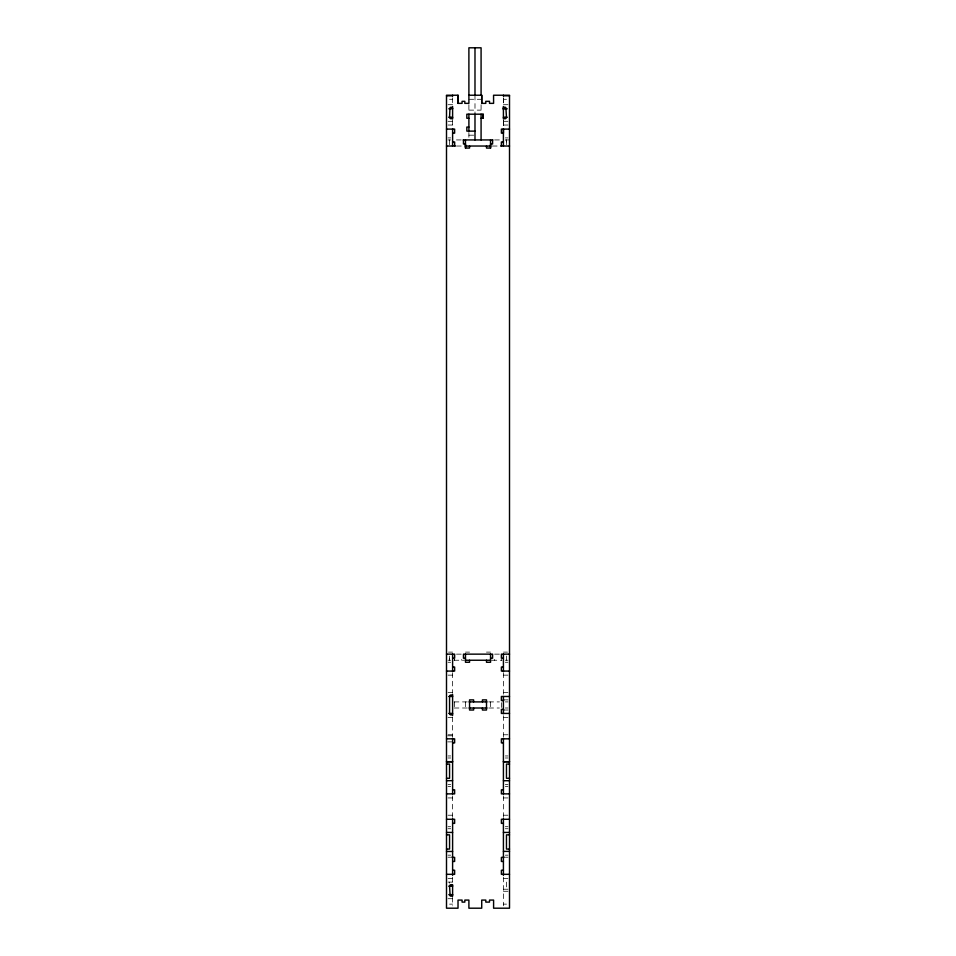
<?xml version="1.0" encoding="UTF-8"?>
<svg xmlns="http://www.w3.org/2000/svg" width="956" height="956" viewBox="0 0 956 956"><rect width="100%" height="100%" fill="white"/><g stroke="black" fill="none" stroke-linecap="round" stroke-linejoin="round"><path stroke-width="0.72" stroke-dasharray="4.78 3.58" d="M449.559 660.238L449.559 658.206M506.441 141.966L506.083 139.935M449.559 99.293L452.606 99.293M468.894 99.293L481.083 99.293M503.418 99.293L506.465 99.293M448.029 104.706L452.606 104.706M503.418 104.706L507.983 104.706M468.894 110.131L481.083 110.131M448.029 121.304L452.606 121.304M503.418 121.304L507.983 121.304M448.029 125.033L452.606 125.033M503.418 125.033L507.983 125.033M468.894 135.19L474.989 135.19M448.029 137.903L450.694 137.903M505.318 137.903L507.983 137.903M447.994 139.935L450.694 139.935M456.442 139.935L461.39 139.935M494.587 139.935L499.546 139.935M505.306 139.935L509.512 139.935M456.442 146.029L463.684 146.029M492.304 146.029L499.546 146.029M448.531 652.112L452.606 652.112M465.476 652.112L469.539 652.112M486.473 652.112L490.536 652.112M503.418 652.112L507.481 652.112M456.454 654.143L461.413 654.143M494.611 654.143L499.558 654.143M448.017 660.238L450.694 660.238M454.028 660.238L464.042 660.238M491.97 660.238L501.984 660.238M505.318 660.238L508.006 660.238M448.029 662.269L450.694 662.269M505.318 662.269L507.983 662.269M448.029 675.151L452.606 675.151M503.418 675.151L507.983 675.151M448.029 692.419L452.606 692.419M503.418 692.419L507.983 692.419M505.318 699.876L507.983 699.876M454.124 701.907L467.257 701.907M488.767 701.907L499.39 701.907M505.318 701.907L507.983 701.907M454.124 708.002L467.257 708.002M488.767 708.002L499.39 708.002M505.318 708.002L507.983 708.002M505.318 710.033L507.983 710.033M448.029 717.49L452.606 717.49M503.418 717.49L507.983 717.49M448.029 734.77L452.606 734.77M503.418 734.77L507.983 734.77M447.719 735.785L452.606 735.785M447.719 741.88L452.606 741.88M448.029 755.957L450.694 755.957M505.318 755.957L507.983 755.957M448.029 757.988L450.694 757.988M505.318 757.988L507.983 757.988M448.029 784.41L450.694 784.41M505.318 784.41L507.983 784.41M448.029 786.441L450.694 786.441M505.318 786.441L507.983 786.441M448.029 797.937L452.606 797.937M503.418 797.937L507.983 797.937M448.029 815.217L452.606 815.217M503.418 815.217L507.983 815.217M448.029 826.713L450.694 826.713M505.318 826.713L507.983 826.713M448.029 828.744L450.694 828.744M505.318 828.744L507.983 828.744M448.029 855.166L450.694 855.166M505.318 855.166L507.983 855.166M448.029 857.209L450.694 857.209M505.318 857.209L507.983 857.209M448.029 878.397L452.606 878.397M503.418 878.397L507.983 878.397M448.029 882.113L452.606 882.113M503.418 889.235L507.983 889.235M503.418 891.267L507.983 891.267M448.029 898.712L452.606 898.712M449.559 904.137L452.606 904.137M503.418 904.137L506.465 904.137M506.465 139.935L506.465 146.029M506.477 656.055L506.477 660.238M506.465 882.125L506.465 889.235M503.442 98.145L503.442 105.447M503.442 120.062L503.442 127.363M503.418 97.847L503.418 105.22M503.418 120.803L503.418 127.829M503.418 672.857L503.418 694.199M503.418 715.709L503.418 737.303M503.418 795.906L503.418 817.5M503.418 877.118L503.418 905.774M501.398 659.485L501.386 660.238M501.386 702.672L501.386 707.619M494.611 659.485L494.611 660.238M490.536 701.907L490.536 708.002M481.083 104.706L481.083 112.844M474.989 95.23L474.989 114.194M468.894 104.706L468.894 112.844M468.894 132.49L468.894 138.751M465.476 701.907L465.476 708.002M461.413 659.485L461.413 660.238M454.638 659.485L454.638 660.238M454.638 701.907L454.638 708.002M454.614 659.485L454.614 660.238M452.606 97.847L452.63 105.447M452.63 120.062L452.606 127.829M452.606 672.857L452.606 693.184M452.606 716.976L452.606 737.303M452.606 795.906L452.606 817.5M452.606 877.118L452.606 883.129M452.606 897.397L452.606 905.834M449.559 139.935L449.559 146.029M449.559 656.055L449.535 660.238M449.559 882.125L449.559 883.153"/><path stroke-width="1.43" d="M469.551 146.029L469.551 148.072L465.488 148.072L465.488 143.998L463.457 143.998L463.457 139.935M486.496 146.029L486.496 148.072L490.559 148.072L490.559 143.998L492.591 143.998L492.591 139.935M452.606 894.9L452.152 895.82A1.745 1.745 0 0 1 450.133 895.892L449.559 886.176A1.53 1.53 0 0 1 451.077 884.659A1.53 1.53 0 0 1 452.606 886.176L448.794 886.176M503.418 108.518L503.872 107.61A1.745 1.745 0 0 1 505.879 107.538L506.465 117.241A1.53 1.53 0 0 1 504.935 118.771A1.53 1.53 0 0 1 503.418 117.241L507.23 117.241M481.083 95.23L481.083 47.8L468.894 47.8L468.894 103.356L464.795 103.356L464.831 101.324L462.059 101.324L462.083 103.356L457.996 103.356L458.02 95.23L446.5 95.23L446.5 908.2L458.02 908.2L458.02 900.074L462.083 900.074L462.083 902.106L464.831 902.106L464.831 900.074L468.894 900.074L468.894 908.2L481.728 908.2L481.728 900.074L485.803 900.074L485.803 902.106L489.52 902.106L489.52 900.074L493.595 900.074L493.595 908.2L509.512 908.2L509.512 95.23L493.559 95.23L493.595 103.356L489.496 103.356L489.52 101.324L485.768 101.324L485.803 103.356L481.705 103.356L481.705 95.23L468.894 95.23M446.5 95.803L452.606 95.803M503.418 95.803L509.512 95.803M448.794 108.769L452.606 108.769M503.418 108.769L507.23 108.769M481.059 118.257L483.115 118.257L483.115 114.194L466.827 114.194L466.827 118.257L468.894 118.257M448.794 117.241L452.606 117.241A1.53 1.53 0 0 1 451.077 118.771A1.53 1.53 0 0 1 449.559 117.241L450.013 107.61A1.745 1.745 0 0 1 452.021 107.538L452.606 108.518M468.894 127.064L466.827 127.064L466.863 131.127L474.989 131.127M446.5 129.096L454.638 129.096L454.638 133.159L452.606 133.159M509.512 129.096L501.386 129.096L501.386 133.159L503.418 133.159M463.17 139.935L492.818 139.935M452.606 141.966L454.662 141.966L454.662 146.029M503.442 141.966L501.386 141.966L501.41 146.029M446.476 146.029L455.343 146.029M465.202 146.029L490.775 146.029M500.645 146.029L509.512 146.029M446.488 654.143L454.638 654.143L454.638 658.206L452.606 658.206M509.524 654.143L501.386 654.143L501.386 658.206L503.418 658.206M465.488 658.206L463.457 658.206L463.457 654.143L492.591 654.143L492.591 658.206L490.559 658.206M465.225 660.238L490.798 660.238M452.606 667.013L454.638 667.013L454.638 671.076L446.5 671.076M503.418 667.013L501.386 667.013L501.386 671.076L509.512 671.076M448.794 696.482L452.606 696.482A1.53 1.53 0 0 0 451.077 694.964A1.53 1.53 0 0 0 449.559 696.482L449.559 713.427A1.53 1.53 0 0 0 451.077 714.945A1.53 1.53 0 0 0 452.606 713.427L448.794 713.427M509.512 696.482L501.386 696.482L501.386 700.557L503.418 700.557M503.418 699.876L504.171 699.876M469.026 701.907L486.986 701.907M469.026 708.002L486.986 708.002M503.418 709.364L501.386 709.364L501.386 713.427L509.512 713.427M503.418 710.033L504.171 710.033M446.5 738.833L454.638 738.833L454.638 742.896L452.606 742.896M509.512 738.833L501.386 738.833L501.386 742.896L503.418 742.896M446.5 761.681L452.606 761.681M503.418 761.681L509.512 761.681M446.5 761.765L452.606 761.765M503.418 761.765L509.512 761.765M446.5 764.083L449.559 764.083L449.559 778.303L446.5 778.303M509.512 764.083L506.465 764.083L506.465 778.303L509.512 778.303M446.5 780.717L452.606 780.634M503.418 780.717L509.512 780.717M452.606 789.811L454.638 789.811L454.638 793.874L446.5 793.874M503.418 789.811L501.386 789.811L501.386 793.874L509.512 793.874M446.5 819.28L454.638 819.28L454.638 823.343L452.606 823.343M509.512 819.28L501.386 819.28L501.386 823.343L503.418 823.343M446.5 832.437L452.606 832.437M503.418 832.437L509.512 832.437M446.5 834.851L449.559 834.851L449.559 849.071L446.5 849.071M509.512 834.851L506.465 834.851L506.465 849.071L509.512 849.071M446.5 851.473L452.606 851.473M503.418 851.39L509.512 851.39M451.841 857.209L452.606 857.209M503.418 857.209L504.171 857.209M452.606 857.389L454.638 857.389L454.638 861.452L452.606 861.452M503.418 857.389L501.386 857.389L501.386 861.452L503.418 861.452M452.606 870.259L454.638 870.259L454.638 874.322L446.5 874.322M503.418 870.259L501.386 870.259L501.386 874.322L509.512 874.322M448.794 894.649L452.606 894.649M503.442 106.905L503.442 109.832M503.442 128.821L503.442 133.207M503.418 95.23L503.418 96.042M503.418 106.486L503.418 119.022M503.418 129.096L503.418 146.029M503.418 654.143L503.418 671.59M503.418 696.482L503.418 713.678M503.418 738.582L503.418 793.874M503.418 818.778L503.418 875.338M490.524 139.935L490.559 148.072M490.536 654.143L490.559 662.269L486.496 662.269L486.496 660.238M483.091 114.194L483.091 118.257M482.422 701.907L482.422 699.876L486.496 699.876L486.496 710.033L482.422 710.033L482.422 708.002M481.728 95.23L481.728 103.356M481.083 114.194L481.083 139.935M474.989 47.8L474.989 95.23M474.989 114.194L474.989 139.935M473.614 701.907L473.614 699.876L469.551 699.876L469.551 710.033L473.614 710.033L473.614 708.002M469.551 660.238L469.551 662.269L465.488 662.269L465.476 654.143M468.894 114.194L468.894 131.127M465.464 139.935L465.488 148.072M457.996 95.23L457.996 103.356M452.606 95.23L452.606 96.042M452.606 106.486L452.606 119.022M452.63 128.821L452.582 146.029M452.606 654.143L452.606 671.59M452.606 694.45L452.606 715.458M452.606 738.498L452.606 793.874M452.606 818.778L452.606 875.338M452.606 884.659L452.606 896.178"/></g></svg>
